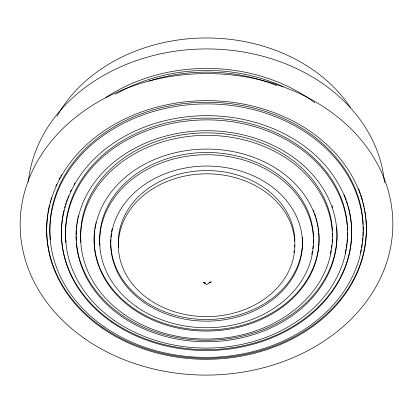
<?xml version="1.0" encoding="UTF-8"?>
<svg xmlns="http://www.w3.org/2000/svg" width="413" height="413" viewBox="0 0 413 413"><rect width="100%" height="100%" fill="white"/><g stroke="black" fill="none" stroke-linecap="round" stroke-linejoin="round"><path stroke-width="0.62" d="M209.267 282.549L210.878 282.28L209.37 282.549L211.219 281.795L208.885 282.993L209.608 282.466L206.815 284.665L204.358 282.786L205.173 283.215L203.32 282.27L205.282 282.797M318.805 232.855A112.47 90.989 -0.3 0 1 204.755 329.977A112.47 90.989 -0.3 0 1 94.644 230.32M94.809 229.034A112.47 90.989 -0.3 0 1 95.568 224.574M95.837 223.309A112.47 90.989 -0.3 0 1 96.121 222.055M313.322 210.14A112.47 90.989 -0.3 0 1 314.025 211.921M314.474 213.118A112.47 90.989 -0.3 0 1 315.692 216.753M316.059 217.976A112.47 90.989 -0.3 0 1 317.034 221.673M317.318 222.912A112.47 90.989 -0.3 0 1 318.036 226.639M318.232 227.878A112.47 90.989 -0.3 0 1 318.691 231.6M365.954 219.36A159.852 129.321 -0.3 0 1 203.057 358.288A159.852 129.321 -0.3 0 1 47.743 214.352M47.934 213.082A159.852 129.321 -0.3 0 1 49.534 204.915M50.143 202.478A159.852 129.321 -0.3 0 1 50.639 200.646M50.99 199.427A159.852 129.321 -0.3 0 1 51.542 197.605M55.822 186.149A159.852 129.321 -0.3 0 1 56.617 184.368M59.183 179.103A159.852 129.321 -0.3 0 1 60.102 177.378M60.726 176.232A159.852 129.321 -0.3 0 1 61.692 174.534M358.53 188.705A159.852 129.321 -0.3 0 1 360.363 193.578M360.786 194.812A159.852 129.321 -0.3 0 1 362.841 201.663M363.166 202.922A159.852 129.321 -0.3 0 1 364.044 206.706M364.307 207.971A159.852 129.321 -0.3 0 1 364.669 209.871M364.891 211.141A159.852 129.321 -0.3 0 1 365.835 218.1M336.647 226.871A130.431 105.522 -0.3 0 1 215.978 339.961A130.431 105.522 -0.3 0 1 76.467 242.591M76.317 240.681A130.431 105.522 -0.3 0 1 76.131 236.2M76.126 234.914A130.431 105.522 -0.3 0 1 76.245 230.402M76.322 229.112A130.431 105.522 -0.3 0 1 76.756 224.6M76.921 223.319A130.431 105.522 -0.3 0 1 77.654 218.859M77.902 217.594A130.431 105.522 -0.3 0 1 78.315 215.71M332.088 205.86A130.431 105.522 -0.3 0 1 332.702 207.682M302.301 237.434A95.857 77.551 -0.3 0 1 210.795 319.425A95.857 77.551 -0.3 0 1 110.782 244.584M110.746 243.314A95.857 77.551 -0.3 0 1 110.787 239.499M110.901 237.589A95.857 77.551 -0.3 0 1 111.293 233.773M111.577 231.879A95.857 77.551 -0.3 0 1 112.171 228.756M351.36 224.114A145.144 117.426 -0.3 0 1 197.651 349.444A145.144 117.426 -0.3 0 1 63.994 210.367M64.609 207.925A145.144 117.426 -0.3 0 1 65.109 206.097M65.466 204.879A145.144 117.426 -0.3 0 1 66.028 203.051M66.426 201.833A145.144 117.426 -0.3 0 1 67.495 198.803M67.949 197.595A145.144 117.426 -0.3 0 1 68.661 195.793M70.463 191.622A145.144 117.426 -0.3 0 1 71.294 189.856M73.979 184.642A145.144 117.426 -0.3 0 1 74.939 182.933M344.163 194.673A145.144 117.426 -0.3 0 1 346.254 200.155M346.677 201.389A145.144 117.426 -0.3 0 1 347.844 205.127M348.2 206.381A145.144 117.426 -0.3 0 1 351.308 223.479M294.753 245.007A88.248 71.397 -0.3 0 1 294.614 246.948M294.133 250.81A88.248 71.397 -0.3 0 1 293.803 252.725M118.572 247.273A88.248 71.397 -0.3 0 1 202.989 170.626A88.248 71.397 -0.3 0 1 294.836 241.125M347.576 232.591A141.04 114.102 -0.3 0 1 347.472 236.417M347.359 238.332A141.04 114.102 -0.3 0 1 347.013 242.157M346.863 243.433A141.04 114.102 -0.3 0 1 346.202 247.857M345.98 249.111A141.04 114.102 -0.3 0 1 345.051 253.468M66.059 242.607A141.04 114.102 -0.3 0 1 195.963 118.464A141.04 114.102 -0.3 0 1 347.312 224.982M347.4 226.241A141.04 114.102 -0.3 0 1 347.57 230.681M363.156 231.641A156.677 126.755 -0.3 0 1 362.929 236.128M362.774 238.053A156.677 126.755 -0.3 0 1 362.351 241.884M362.087 243.794A156.677 126.755 -0.3 0 1 361.452 247.588M361.086 249.473A156.677 126.755 -0.3 0 1 360.394 252.586M50.381 239.69A156.677 126.755 -0.3 0 1 197.553 102.46A156.677 126.755 -0.3 0 1 363.12 224.615M363.177 226.525A156.677 126.755 -0.3 0 1 363.187 230.361M332.326 239.194A125.903 101.856 -0.3 0 1 332.078 242.379M331.799 244.919A125.903 101.856 -0.3 0 1 331.334 248.084M330.88 250.588A125.903 101.856 -0.3 0 1 330.204 253.696M80.979 242.317A125.903 101.856 -0.3 0 1 199.794 133.032A125.903 101.856 -0.3 0 1 332.377 230.924M332.45 233.459A125.903 101.856 -0.3 0 1 332.429 236.644M313.488 239.447A106.915 86.498 -0.3 0 1 313.348 243.236M313.147 245.761A106.915 86.498 -0.3 0 1 312.76 248.905M312.352 251.398A106.915 86.498 -0.3 0 1 311.717 254.485M99.941 245.436A106.915 86.498 -0.3 0 1 201.942 152.588A106.915 86.498 -0.3 0 1 313.477 237.558M28.352 181.756A178.602 144.493 -0.3 0 1 207.305 48.941A178.602 144.493 -0.3 0 1 384.472 182.675M56.999 116.28A163.641 132.387 -0.3 0 1 200.703 38.048A163.641 132.387 -0.3 0 1 350.57 107.736M105.862 97.494A159.248 128.835 -0.3 0 1 314.783 102.698M115.619 94.231A155.562 125.851 -0.3 0 1 283.168 86.715M149.134 81.056A155.562 125.851 -0.3 0 1 276.617 85.563M148.876 299.322A88.248 71.397 -0.3 0 0 293.276 258.512A88.248 71.397 -0.3 0 0 177.673 177.822A88.248 71.397 -0.3 0 0 148.876 299.322M124.205 314.391A125.903 101.856 -0.3 0 0 330.214 256.168A125.903 101.856 -0.3 0 0 165.283 141.05A125.903 101.856 -0.3 0 0 124.205 314.391M133.007 309.017A112.47 90.989 -0.3 0 0 317.039 257.005A112.47 90.989 -0.3 0 0 169.702 154.173A112.47 90.989 -0.3 0 0 133.007 309.017M136.646 306.792A106.915 86.498 -0.3 0 0 311.588 257.351A106.915 86.498 -0.3 0 0 171.529 159.594A106.915 86.498 -0.3 0 0 136.646 306.792M143.894 302.368A95.857 77.551 -0.3 0 0 300.741 258.037A95.857 77.551 -0.3 0 0 175.169 170.393A95.857 77.551 -0.3 0 0 143.894 302.368M101.959 327.979A159.852 129.321 -0.3 0 0 363.517 254.052A159.852 129.321 -0.3 0 0 154.111 107.901A159.852 129.321 -0.3 0 0 101.959 327.979M121.236 316.203A130.431 105.522 -0.3 0 0 334.659 255.884A130.431 105.522 -0.3 0 0 163.791 136.631A130.431 105.522 -0.3 0 0 121.236 316.203M104.04 326.709A156.677 126.755 -0.3 0 0 360.404 254.248A156.677 126.755 -0.3 0 0 155.154 110.999A156.677 126.755 -0.3 0 0 104.04 326.709M84.603 338.577A186.335 150.75 -0.3 0 0 389.5 252.405A186.335 150.75 -0.3 0 0 145.397 82.032A186.335 150.75 -0.3 0 0 84.603 338.577M111.598 322.094A145.144 117.426 -0.3 0 0 349.093 254.971A145.144 117.426 -0.3 0 0 158.948 122.263A145.144 117.426 -0.3 0 0 111.598 322.094M114.287 320.447A141.04 114.102 -0.3 0 0 345.061 255.224A141.04 114.102 -0.3 0 0 160.301 126.275A141.04 114.102 -0.3 0 0 114.287 320.447"/></g></svg>
